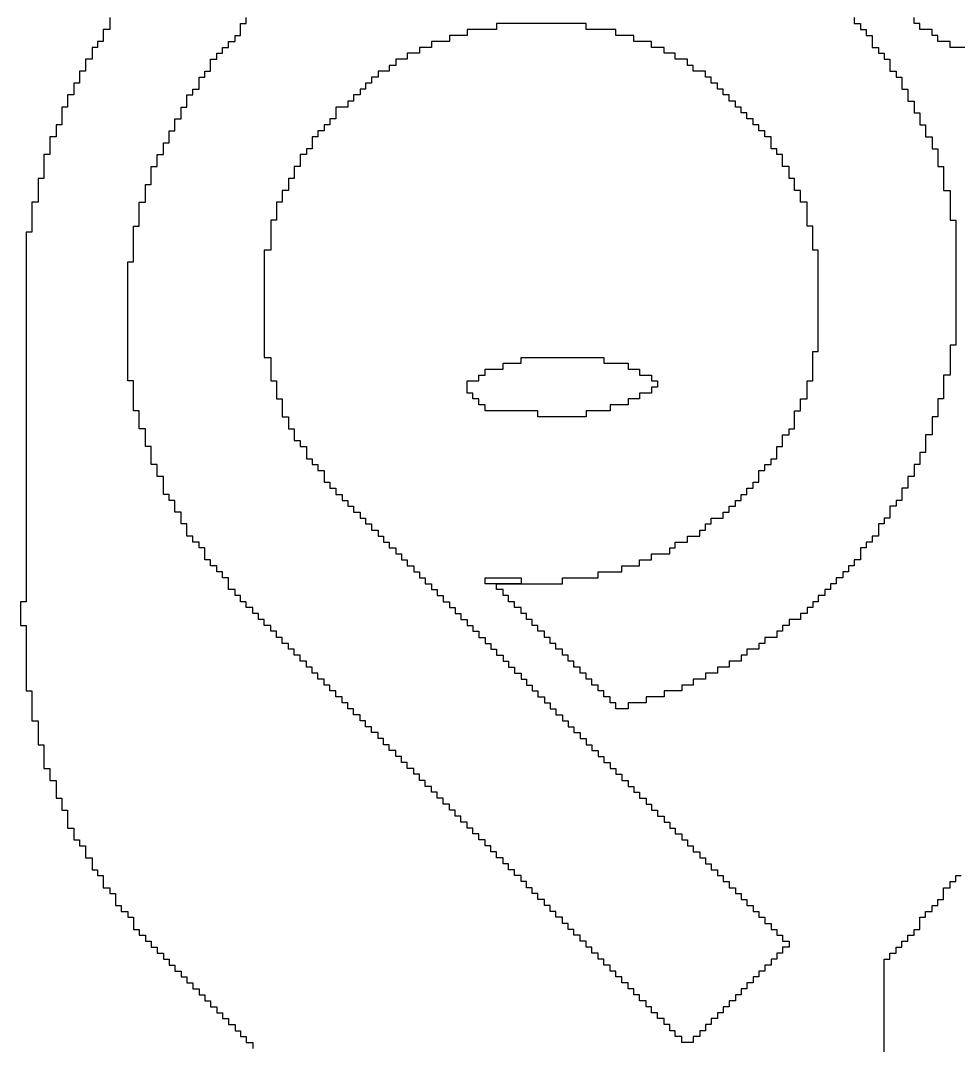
# Model space of a CAD drawing. Extents: x 134.1 to 218.7, y -126.2 to -72.1.
# Drawn here: x 139.162 to 142.494, y -120.459 to -116.819 of the extents above; entities that cross this region are included whole.
import ezdxf

# ---------------------------------------------------------------- set-up
doc = ezdxf.new("R2010")
doc.units = 0
doc.header["$MEASUREMENT"] = 0
doc.layers.add('BLACK', color=7, linetype='CONTINUOUS')

msp = doc.modelspace()

# ---------------------------------------------------------------- linework, layer by layer
at = {"layer": 'BLACK', "linetype": 'CONTINUOUS'}
for p, q in [((139.479, -116.808), (139.479, -116.851)), ((139.944, -116.872), (139.944, -116.829)), ((139.944, -116.829), (139.964, -116.829)), ((139.964, -116.829), (139.964, -116.808)), ((141.171, -116.829), (140.853, -116.829)), ((140.853, -116.829), (140.853, -116.851)), ((141.171, -116.851), (141.171, -116.829)), ((142.123, -116.808), (142.123, -116.829)), ((142.123, -116.829), (142.146, -116.829)), ((142.146, -116.829), (142.146, -116.851)), ((142.337, -116.829), (142.337, -116.808)), ((142.357, -116.829), (142.337, -116.829)), ((142.357, -116.851), (142.357, -116.829)), ((139.479, -116.851), (139.456, -116.851)), ((139.456, -116.851), (139.456, -116.893)), ((139.924, -116.893), (139.924, -116.872)), ((139.924, -116.872), (139.944, -116.872)), ((140.749, -116.872), (140.686, -116.872)), ((140.686, -116.872), (140.686, -116.893)), ((140.853, -116.851), (140.749, -116.851)), ((140.749, -116.851), (140.749, -116.872)), ((141.277, -116.851), (141.171, -116.851)), ((141.277, -116.872), (141.277, -116.851)), ((141.341, -116.872), (141.277, -116.872)), ((141.341, -116.893), (141.341, -116.872)), ((142.146, -116.851), (142.166, -116.851)), ((142.166, -116.851), (142.166, -116.872)), ((142.166, -116.872), (142.187, -116.872)), ((142.187, -116.872), (142.187, -116.914)), ((142.4, -116.851), (142.357, -116.851)), ((142.4, -116.872), (142.4, -116.851)), ((142.42, -116.872), (142.4, -116.872)), ((142.42, -116.893), (142.42, -116.872)), ((139.456, -116.893), (139.436, -116.893)), ((139.436, -116.893), (139.436, -116.914)), ((139.901, -116.914), (139.901, -116.893)), ((139.901, -116.893), (139.924, -116.893)), ((140.686, -116.893), (140.622, -116.893)), ((140.622, -116.893), (140.622, -116.914)), ((141.404, -116.893), (141.341, -116.893)), ((141.404, -116.914), (141.404, -116.893)), ((142.464, -116.893), (142.42, -116.893)), ((142.464, -116.914), (142.464, -116.893)), ((139.436, -116.914), (139.416, -116.914)), ((139.416, -116.914), (139.416, -116.956)), ((139.86, -116.956), (139.86, -116.935)), ((139.86, -116.935), (139.88, -116.935)), ((139.88, -116.935), (139.88, -116.914)), ((139.88, -116.914), (139.901, -116.914)), ((140.579, -116.935), (140.536, -116.935)), ((140.536, -116.935), (140.536, -116.956)), ((140.622, -116.914), (140.579, -116.914)), ((140.579, -116.914), (140.579, -116.935)), ((141.448, -116.914), (141.404, -116.914)), ((141.448, -116.935), (141.448, -116.914)), ((141.488, -116.935), (141.448, -116.935)), ((141.488, -116.956), (141.488, -116.935)), ((142.187, -116.914), (142.21, -116.914)), ((142.21, -116.914), (142.21, -116.935)), ((142.21, -116.935), (142.23, -116.935)), ((142.23, -116.935), (142.23, -116.956)), ((142.527, -116.914), (142.464, -116.914)), ((139.416, -116.956), (139.393, -116.956)), ((139.393, -116.956), (139.393, -116.999)), ((139.837, -116.999), (139.837, -116.956)), ((139.837, -116.956), (139.86, -116.956)), ((140.495, -116.978), (140.472, -116.978)), ((140.472, -116.978), (140.472, -116.999)), ((140.536, -116.956), (140.495, -116.956)), ((140.495, -116.956), (140.495, -116.978)), ((141.531, -116.956), (141.488, -116.956)), ((141.531, -116.978), (141.531, -116.956)), ((141.552, -116.978), (141.531, -116.978)), ((141.552, -116.999), (141.552, -116.978)), ((142.23, -116.956), (142.25, -116.956)), ((142.25, -116.956), (142.25, -116.999)), ((139.393, -116.999), (139.372, -116.999)), ((139.372, -116.999), (139.372, -117.041)), ((139.797, -117.062), (139.797, -117.02)), ((139.797, -117.02), (139.817, -117.02)), ((139.817, -117.02), (139.817, -116.999)), ((139.817, -116.999), (139.837, -116.999)), ((140.432, -117.02), (140.409, -117.02)), ((140.409, -117.02), (140.409, -117.041)), ((140.472, -116.999), (140.432, -116.999)), ((140.432, -116.999), (140.432, -117.02)), ((141.595, -116.999), (141.552, -116.999)), ((141.595, -117.02), (141.595, -116.999)), ((141.615, -117.02), (141.595, -117.02)), ((141.615, -117.041), (141.615, -117.02)), ((142.25, -116.999), (142.273, -116.999)), ((142.273, -116.999), (142.273, -117.02)), ((142.273, -117.02), (142.293, -117.02)), ((142.293, -117.02), (142.293, -117.062)), ((139.372, -117.041), (139.352, -117.041)), ((139.352, -117.041), (139.352, -117.083)), ((140.409, -117.041), (140.388, -117.041)), ((140.388, -117.041), (140.388, -117.062)), ((141.638, -117.041), (141.615, -117.041)), ((141.638, -117.062), (141.638, -117.041)), ((139.352, -117.083), (139.329, -117.083)), ((139.329, -117.083), (139.329, -117.126)), ((139.753, -117.126), (139.753, -117.083)), ((139.753, -117.083), (139.774, -117.083)), ((139.774, -117.083), (139.774, -117.062)), ((139.774, -117.062), (139.797, -117.062)), ((140.368, -117.083), (140.345, -117.083)), ((140.345, -117.083), (140.345, -117.105)), ((140.388, -117.062), (140.368, -117.062)), ((140.368, -117.062), (140.368, -117.083)), ((141.658, -117.062), (141.638, -117.062)), ((141.658, -117.083), (141.658, -117.062)), ((141.679, -117.083), (141.658, -117.083)), ((141.679, -117.105), (141.679, -117.083)), ((142.293, -117.062), (142.314, -117.062)), ((142.314, -117.062), (142.314, -117.105)), ((139.329, -117.126), (139.309, -117.126)), ((139.309, -117.126), (139.309, -117.189)), ((139.733, -117.168), (139.733, -117.126)), ((139.733, -117.126), (139.753, -117.126)), ((140.325, -117.126), (140.282, -117.126)), ((140.282, -117.126), (140.282, -117.168)), ((140.345, -117.105), (140.325, -117.105)), ((140.325, -117.105), (140.325, -117.126)), ((141.702, -117.105), (141.679, -117.105)), ((141.702, -117.126), (141.702, -117.105)), ((141.722, -117.126), (141.702, -117.126)), ((141.722, -117.147), (141.722, -117.126)), ((142.314, -117.105), (142.337, -117.105)), ((142.337, -117.105), (142.337, -117.147)), ((141.742, -117.147), (141.722, -117.147)), ((141.742, -117.168), (141.742, -117.147)), ((142.337, -117.147), (142.357, -117.147)), ((142.357, -117.147), (142.357, -117.189)), ((139.309, -117.189), (139.289, -117.189)), ((139.289, -117.189), (139.289, -117.232)), ((139.71, -117.21), (139.71, -117.168)), ((139.71, -117.168), (139.733, -117.168)), ((140.261, -117.189), (140.241, -117.189)), ((140.241, -117.189), (140.241, -117.21)), ((140.282, -117.168), (140.261, -117.168)), ((140.261, -117.168), (140.261, -117.189)), ((141.765, -117.168), (141.742, -117.168)), ((141.765, -117.189), (141.765, -117.168)), ((141.785, -117.189), (141.765, -117.189)), ((141.785, -117.21), (141.785, -117.189)), ((142.357, -117.189), (142.377, -117.189)), ((142.377, -117.189), (142.377, -117.232)), ((139.289, -117.232), (139.266, -117.232)), ((139.266, -117.232), (139.266, -117.295)), ((139.69, -117.253), (139.69, -117.21)), ((139.69, -117.21), (139.71, -117.21)), ((140.218, -117.232), (140.198, -117.232)), ((140.198, -117.232), (140.198, -117.274)), ((140.241, -117.21), (140.218, -117.21)), ((140.218, -117.21), (140.218, -117.232)), ((141.806, -117.21), (141.785, -117.21)), ((141.806, -117.232), (141.806, -117.21)), ((141.829, -117.232), (141.806, -117.232)), ((141.829, -117.274), (141.829, -117.232)), ((142.377, -117.232), (142.4, -117.232)), ((142.4, -117.232), (142.4, -117.274)), ((139.67, -117.295), (139.67, -117.253)), ((139.67, -117.253), (139.69, -117.253)), ((140.198, -117.274), (140.178, -117.274)), ((140.178, -117.274), (140.178, -117.295)), ((141.849, -117.274), (141.829, -117.274)), ((141.849, -117.295), (141.849, -117.274)), ((142.4, -117.274), (142.42, -117.274)), ((142.42, -117.274), (142.42, -117.337)), ((139.266, -117.295), (139.245, -117.295)), ((139.245, -117.295), (139.245, -117.38)), ((139.647, -117.337), (139.647, -117.295)), ((139.647, -117.295), (139.67, -117.295)), ((140.178, -117.295), (140.155, -117.295)), ((140.155, -117.295), (140.155, -117.337)), ((141.869, -117.295), (141.849, -117.295)), ((141.869, -117.337), (141.869, -117.295)), ((139.626, -117.401), (139.626, -117.337)), ((139.626, -117.337), (139.647, -117.337)), ((140.155, -117.337), (140.134, -117.337)), ((140.134, -117.337), (140.134, -117.38)), ((141.892, -117.337), (141.869, -117.337)), ((141.892, -117.38), (141.892, -117.337)), ((142.42, -117.337), (142.441, -117.337)), ((142.441, -117.337), (142.441, -117.422)), ((139.245, -117.38), (139.225, -117.38)), ((139.225, -117.38), (139.225, -117.464)), ((140.134, -117.38), (140.114, -117.38)), ((140.114, -117.38), (140.114, -117.422)), ((141.912, -117.38), (141.892, -117.38)), ((141.912, -117.422), (141.912, -117.38)), ((139.606, -117.464), (139.606, -117.401)), ((139.606, -117.401), (139.626, -117.401)), ((140.114, -117.422), (140.091, -117.422)), ((140.091, -117.422), (140.091, -117.464)), ((141.933, -117.422), (141.912, -117.422)), ((141.933, -117.464), (141.933, -117.422)), ((142.441, -117.422), (142.464, -117.422)), ((142.464, -117.422), (142.464, -117.528)), ((139.225, -117.464), (139.202, -117.464)), ((139.202, -117.464), (139.202, -117.57)), ((139.583, -117.549), (139.583, -117.464)), ((139.583, -117.464), (139.606, -117.464)), ((140.091, -117.464), (140.071, -117.464)), ((140.071, -117.464), (140.071, -117.528)), ((141.956, -117.464), (141.933, -117.464)), ((141.956, -117.549), (141.956, -117.464)), ((140.071, -117.528), (140.051, -117.528)), ((140.051, -117.528), (140.051, -117.634)), ((142.464, -117.528), (142.484, -117.528)), ((142.484, -117.528), (142.484, -117.972)), ((139.563, -117.676), (139.563, -117.549)), ((139.563, -117.549), (139.583, -117.549)), ((141.976, -117.549), (141.956, -117.549)), ((141.976, -117.634), (141.976, -117.549)), ((139.202, -117.57), (139.182, -117.57)), ((139.182, -117.57), (139.182, -118.883)), ((140.051, -117.634), (140.028, -117.634)), ((140.028, -117.634), (140.028, -118.015)), ((141.996, -117.634), (141.976, -117.634)), ((141.996, -117.994), (141.996, -117.634)), ((139.543, -118.099), (139.543, -117.676)), ((139.543, -117.676), (139.563, -117.676)), ((141.976, -118.099), (141.976, -117.994)), ((141.976, -117.994), (141.996, -117.994)), ((142.484, -117.972), (142.464, -117.972)), ((142.464, -117.972), (142.464, -118.078)), ((140.028, -118.015), (140.051, -118.015)), ((140.051, -118.015), (140.051, -118.099)), ((140.876, -118.057), (140.876, -118.036)), ((140.876, -118.036), (140.94, -118.036)), ((140.94, -118.036), (140.94, -118.015)), ((140.94, -118.015), (141.234, -118.015)), ((141.234, -118.015), (141.234, -118.036)), ((141.234, -118.036), (141.321, -118.036)), ((141.321, -118.036), (141.321, -118.057)), ((140.813, -118.078), (140.813, -118.057)), ((140.813, -118.057), (140.876, -118.057)), ((141.321, -118.057), (141.361, -118.057)), ((141.361, -118.057), (141.361, -118.078)), ((139.563, -118.099), (139.543, -118.099)), ((139.563, -118.205), (139.563, -118.099)), ((140.051, -118.099), (140.071, -118.099)), ((140.071, -118.099), (140.071, -118.163)), ((140.749, -118.142), (140.749, -118.099)), ((140.749, -118.099), (140.79, -118.099)), ((140.79, -118.099), (140.79, -118.078)), ((140.79, -118.078), (140.813, -118.078)), ((141.361, -118.078), (141.404, -118.078)), ((141.404, -118.078), (141.404, -118.099)), ((141.404, -118.099), (141.425, -118.099)), ((141.425, -118.099), (141.425, -118.121)), ((141.956, -118.163), (141.956, -118.099)), ((141.956, -118.099), (141.976, -118.099)), ((142.464, -118.078), (142.441, -118.078)), ((142.441, -118.078), (142.441, -118.163)), ((140.769, -118.142), (140.749, -118.142)), ((140.769, -118.163), (140.769, -118.142)), ((141.404, -118.142), (141.361, -118.142)), ((141.361, -118.142), (141.361, -118.163)), ((141.425, -118.121), (141.404, -118.121)), ((141.404, -118.121), (141.404, -118.142)), ((140.071, -118.163), (140.091, -118.163)), ((140.091, -118.163), (140.091, -118.226)), ((140.79, -118.163), (140.769, -118.163)), ((140.79, -118.184), (140.79, -118.163)), ((140.813, -118.184), (140.79, -118.184)), ((140.813, -118.205), (140.813, -118.184)), ((141.321, -118.184), (141.257, -118.184)), ((141.257, -118.184), (141.257, -118.205)), ((141.361, -118.163), (141.321, -118.163)), ((141.321, -118.163), (141.321, -118.184)), ((141.933, -118.205), (141.933, -118.163)), ((141.933, -118.163), (141.956, -118.163)), ((142.441, -118.163), (142.42, -118.163)), ((142.42, -118.163), (142.42, -118.226)), ((139.583, -118.205), (139.563, -118.205)), ((139.583, -118.269), (139.583, -118.205)), ((141, -118.205), (140.813, -118.205)), ((141, -118.226), (141, -118.205)), ((141.257, -118.205), (141.171, -118.205)), ((141.171, -118.205), (141.171, -118.226)), ((141.912, -118.269), (141.912, -118.205)), ((141.912, -118.205), (141.933, -118.205)), ((140.091, -118.226), (140.114, -118.226)), ((140.114, -118.226), (140.114, -118.269)), ((141.171, -118.226), (141, -118.226)), ((142.42, -118.226), (142.4, -118.226)), ((142.4, -118.226), (142.4, -118.29)), ((139.606, -118.269), (139.583, -118.269)), ((139.606, -118.332), (139.606, -118.269)), ((140.114, -118.269), (140.134, -118.269)), ((140.134, -118.269), (140.134, -118.311)), ((141.869, -118.332), (141.869, -118.29)), ((141.869, -118.29), (141.892, -118.29)), ((141.892, -118.29), (141.892, -118.269)), ((141.892, -118.269), (141.912, -118.269)), ((142.4, -118.29), (142.377, -118.29)), ((142.377, -118.29), (142.377, -118.353)), ((139.626, -118.332), (139.606, -118.332)), ((139.626, -118.396), (139.626, -118.332)), ((140.134, -118.311), (140.155, -118.311)), ((140.155, -118.311), (140.155, -118.332)), ((140.155, -118.332), (140.178, -118.332)), ((140.178, -118.332), (140.178, -118.375)), ((141.849, -118.375), (141.849, -118.332)), ((141.849, -118.332), (141.869, -118.332)), ((142.377, -118.353), (142.357, -118.353)), ((142.357, -118.353), (142.357, -118.396)), ((139.647, -118.396), (139.626, -118.396)), ((139.647, -118.438), (139.647, -118.396)), ((140.178, -118.375), (140.198, -118.375)), ((140.198, -118.375), (140.198, -118.396)), ((140.198, -118.396), (140.218, -118.396)), ((140.218, -118.396), (140.218, -118.417)), ((141.806, -118.417), (141.806, -118.396)), ((141.806, -118.396), (141.829, -118.396)), ((141.829, -118.396), (141.829, -118.375)), ((141.829, -118.375), (141.849, -118.375)), ((142.357, -118.396), (142.337, -118.396)), ((142.337, -118.396), (142.337, -118.438)), ((139.67, -118.438), (139.647, -118.438)), ((139.67, -118.502), (139.67, -118.438)), ((140.218, -118.417), (140.241, -118.417)), ((140.241, -118.417), (140.241, -118.459)), ((141.785, -118.459), (141.785, -118.417)), ((141.785, -118.417), (141.806, -118.417)), ((142.337, -118.438), (142.314, -118.438)), ((142.314, -118.438), (142.314, -118.48)), ((140.241, -118.459), (140.261, -118.459)), ((140.261, -118.459), (140.261, -118.48)), ((141.765, -118.48), (141.765, -118.459)), ((141.765, -118.459), (141.785, -118.459)), ((139.69, -118.502), (139.67, -118.502)), ((139.69, -118.523), (139.69, -118.502)), ((140.261, -118.48), (140.282, -118.48)), ((140.282, -118.48), (140.282, -118.502)), ((140.282, -118.502), (140.305, -118.502)), ((140.305, -118.502), (140.305, -118.523)), ((141.722, -118.523), (141.722, -118.502)), ((141.722, -118.502), (141.742, -118.502)), ((141.742, -118.502), (141.742, -118.48)), ((141.742, -118.48), (141.765, -118.48)), ((142.314, -118.48), (142.293, -118.48)), ((142.293, -118.48), (142.293, -118.523)), ((139.71, -118.523), (139.69, -118.523)), ((139.71, -118.565), (139.71, -118.523)), ((140.305, -118.523), (140.325, -118.523)), ((140.325, -118.523), (140.325, -118.544)), ((140.325, -118.544), (140.345, -118.544)), ((140.345, -118.544), (140.345, -118.565)), ((141.679, -118.565), (141.679, -118.544)), ((141.679, -118.544), (141.702, -118.544)), ((141.702, -118.544), (141.702, -118.523)), ((141.702, -118.523), (141.722, -118.523)), ((142.273, -118.544), (142.25, -118.544)), ((142.25, -118.544), (142.25, -118.586)), ((142.293, -118.523), (142.273, -118.523)), ((142.273, -118.523), (142.273, -118.544)), ((139.733, -118.565), (139.71, -118.565)), ((139.733, -118.607), (139.733, -118.565)), ((140.345, -118.565), (140.368, -118.565)), ((140.368, -118.565), (140.368, -118.586)), ((140.368, -118.586), (140.388, -118.586)), ((140.388, -118.586), (140.388, -118.607)), ((141.615, -118.607), (141.615, -118.586)), ((141.615, -118.586), (141.658, -118.586)), ((141.658, -118.586), (141.658, -118.565)), ((141.658, -118.565), (141.679, -118.565)), ((142.25, -118.586), (142.23, -118.586)), ((142.23, -118.586), (142.23, -118.607)), ((139.753, -118.607), (139.733, -118.607)), ((139.753, -118.65), (139.753, -118.607)), ((140.388, -118.607), (140.409, -118.607)), ((140.409, -118.607), (140.409, -118.629)), ((141.595, -118.629), (141.595, -118.607)), ((141.595, -118.607), (141.615, -118.607)), ((142.23, -118.607), (142.21, -118.607)), ((142.21, -118.607), (142.21, -118.65)), ((139.774, -118.65), (139.753, -118.65)), ((139.774, -118.671), (139.774, -118.65)), ((140.409, -118.629), (140.432, -118.629)), ((140.432, -118.629), (140.432, -118.65)), ((140.432, -118.65), (140.452, -118.65)), ((140.452, -118.65), (140.452, -118.671)), ((141.531, -118.671), (141.531, -118.65)), ((141.531, -118.65), (141.575, -118.65)), ((141.575, -118.65), (141.575, -118.629)), ((141.575, -118.629), (141.595, -118.629)), ((142.21, -118.65), (142.187, -118.65)), ((142.187, -118.65), (142.187, -118.671)), ((139.797, -118.671), (139.774, -118.671)), ((139.797, -118.692), (139.797, -118.671)), ((139.817, -118.692), (139.797, -118.692)), ((139.817, -118.734), (139.817, -118.692)), ((140.452, -118.671), (140.472, -118.671)), ((140.472, -118.671), (140.472, -118.692)), ((140.472, -118.692), (140.495, -118.692)), ((140.495, -118.692), (140.495, -118.713)), ((141.468, -118.713), (141.468, -118.692)), ((141.468, -118.692), (141.488, -118.692)), ((141.488, -118.692), (141.488, -118.671)), ((141.488, -118.671), (141.531, -118.671)), ((142.166, -118.692), (142.146, -118.692)), ((142.146, -118.692), (142.146, -118.734)), ((142.187, -118.671), (142.166, -118.671)), ((142.166, -118.671), (142.166, -118.692)), ((140.495, -118.713), (140.515, -118.713)), ((140.515, -118.713), (140.515, -118.734)), ((141.404, -118.734), (141.404, -118.713)), ((141.404, -118.713), (141.468, -118.713)), ((139.837, -118.734), (139.817, -118.734)), ((139.837, -118.756), (139.837, -118.734)), ((139.86, -118.756), (139.837, -118.756)), ((139.86, -118.777), (139.86, -118.756)), ((140.515, -118.734), (140.536, -118.734)), ((140.536, -118.734), (140.536, -118.756)), ((140.536, -118.756), (140.559, -118.756)), ((140.559, -118.756), (140.559, -118.777)), ((141.298, -118.777), (141.298, -118.756)), ((141.298, -118.756), (141.361, -118.756)), ((141.361, -118.756), (141.361, -118.734)), ((141.361, -118.734), (141.404, -118.734)), ((142.123, -118.756), (142.103, -118.756)), ((142.103, -118.756), (142.103, -118.777)), ((142.146, -118.734), (142.123, -118.734)), ((142.123, -118.734), (142.123, -118.756)), ((139.88, -118.777), (139.86, -118.777)), ((139.88, -118.798), (139.88, -118.777)), ((139.901, -118.798), (139.88, -118.798)), ((139.901, -118.84), (139.901, -118.798)), ((140.559, -118.777), (140.579, -118.777)), ((140.579, -118.777), (140.579, -118.798)), ((140.579, -118.798), (140.599, -118.798)), ((140.599, -118.798), (140.599, -118.819)), ((140.813, -118.819), (140.813, -118.798)), ((140.813, -118.798), (140.94, -118.798)), ((140.94, -118.798), (140.94, -118.819)), ((141.087, -118.819), (141.087, -118.798)), ((141.087, -118.798), (141.214, -118.798)), ((141.214, -118.798), (141.214, -118.777)), ((141.214, -118.777), (141.298, -118.777)), ((142.083, -118.798), (142.06, -118.798)), ((142.06, -118.798), (142.06, -118.819)), ((142.103, -118.777), (142.083, -118.777)), ((142.083, -118.777), (142.083, -118.798)), ((139.924, -118.84), (139.901, -118.84)), ((139.924, -118.861), (139.924, -118.84)), ((140.599, -118.819), (140.622, -118.819)), ((140.622, -118.819), (140.622, -118.84)), ((140.622, -118.84), (140.642, -118.84)), ((140.642, -118.84), (140.642, -118.861)), ((140.94, -118.819), (140.813, -118.819)), ((140.853, -118.84), (140.853, -118.819)), ((140.853, -118.819), (141.087, -118.819)), ((140.876, -118.84), (140.853, -118.84)), ((140.876, -118.861), (140.876, -118.84)), ((142.039, -118.84), (142.019, -118.84)), ((142.019, -118.84), (142.019, -118.861)), ((142.06, -118.819), (142.039, -118.819)), ((142.039, -118.819), (142.039, -118.84)), ((139.944, -118.861), (139.924, -118.861)), ((139.944, -118.883), (139.944, -118.861)), ((140.642, -118.861), (140.663, -118.861)), ((140.663, -118.861), (140.663, -118.883)), ((140.896, -118.861), (140.876, -118.861)), ((140.896, -118.883), (140.896, -118.861)), ((142.019, -118.861), (141.996, -118.861)), ((141.996, -118.861), (141.996, -118.883)), ((139.182, -118.883), (139.162, -118.883)), ((139.162, -118.883), (139.162, -118.967)), ((139.964, -118.883), (139.944, -118.883)), ((139.964, -118.904), (139.964, -118.883)), ((139.987, -118.904), (139.964, -118.904)), ((139.987, -118.925), (139.987, -118.904)), ((140.663, -118.883), (140.686, -118.883)), ((140.686, -118.883), (140.686, -118.904)), ((140.686, -118.904), (140.706, -118.904)), ((140.706, -118.904), (140.706, -118.925)), ((140.917, -118.883), (140.896, -118.883)), ((140.917, -118.904), (140.917, -118.883)), ((140.94, -118.904), (140.917, -118.904)), ((140.94, -118.925), (140.94, -118.904)), ((141.976, -118.904), (141.956, -118.904)), ((141.956, -118.904), (141.956, -118.925)), ((141.996, -118.883), (141.976, -118.883)), ((141.976, -118.883), (141.976, -118.904)), ((140.007, -118.925), (139.987, -118.925)), ((140.007, -118.946), (140.007, -118.925)), ((140.028, -118.946), (140.007, -118.946)), ((140.028, -118.967), (140.028, -118.946)), ((140.706, -118.925), (140.726, -118.925)), ((140.726, -118.925), (140.726, -118.946)), ((140.726, -118.946), (140.749, -118.946)), ((140.749, -118.946), (140.749, -118.967)), ((140.96, -118.925), (140.94, -118.925)), ((140.96, -118.946), (140.96, -118.925)), ((140.98, -118.946), (140.96, -118.946)), ((140.98, -118.967), (140.98, -118.946)), ((141.933, -118.946), (141.892, -118.946)), ((141.892, -118.946), (141.892, -118.967)), ((141.956, -118.925), (141.933, -118.925)), ((141.933, -118.925), (141.933, -118.946)), ((139.162, -118.967), (139.182, -118.967)), ((139.182, -118.967), (139.182, -119.2)), ((140.051, -118.967), (140.028, -118.967)), ((140.051, -118.988), (140.051, -118.967)), ((140.749, -118.967), (140.769, -118.967)), ((140.769, -118.967), (140.769, -118.988)), ((141, -118.967), (140.98, -118.967)), ((141, -118.988), (141, -118.967)), ((141.892, -118.967), (141.869, -118.967)), ((141.869, -118.967), (141.869, -118.988)), ((140.071, -118.988), (140.051, -118.988)), ((140.071, -119.01), (140.071, -118.988)), ((140.091, -119.01), (140.071, -119.01)), ((140.091, -119.031), (140.091, -119.01)), ((140.769, -118.988), (140.79, -118.988)), ((140.79, -118.988), (140.79, -119.01)), ((140.79, -119.01), (140.813, -119.01)), ((140.813, -119.01), (140.813, -119.031)), ((141.023, -118.988), (141, -118.988)), ((141.023, -119.01), (141.023, -118.988)), ((141.044, -119.01), (141.023, -119.01)), ((141.044, -119.031), (141.044, -119.01)), ((141.849, -119.01), (141.806, -119.01)), ((141.806, -119.01), (141.806, -119.031)), ((141.869, -118.988), (141.849, -118.988)), ((141.849, -118.988), (141.849, -119.01)), ((140.114, -119.031), (140.091, -119.031)), ((140.114, -119.052), (140.114, -119.031)), ((140.134, -119.052), (140.114, -119.052)), ((140.134, -119.073), (140.134, -119.052)), ((140.813, -119.031), (140.833, -119.031)), ((140.833, -119.031), (140.833, -119.052)), ((140.833, -119.052), (140.853, -119.052)), ((140.853, -119.052), (140.853, -119.073)), ((141.064, -119.031), (141.044, -119.031)), ((141.064, -119.052), (141.064, -119.031)), ((141.087, -119.052), (141.064, -119.052)), ((141.087, -119.073), (141.087, -119.052)), ((141.785, -119.052), (141.742, -119.052)), ((141.742, -119.052), (141.742, -119.073)), ((141.806, -119.031), (141.785, -119.031)), ((141.785, -119.031), (141.785, -119.052)), ((140.155, -119.073), (140.134, -119.073)), ((140.155, -119.094), (140.155, -119.073)), ((140.178, -119.094), (140.155, -119.094)), ((140.178, -119.115), (140.178, -119.094)), ((140.853, -119.073), (140.876, -119.073)), ((140.876, -119.073), (140.876, -119.094)), ((140.876, -119.094), (140.896, -119.094)), ((140.896, -119.094), (140.896, -119.115)), ((141.107, -119.073), (141.087, -119.073)), ((141.107, -119.094), (141.107, -119.073)), ((141.127, -119.094), (141.107, -119.094)), ((141.127, -119.115), (141.127, -119.094)), ((141.722, -119.094), (141.679, -119.094)), ((141.679, -119.094), (141.679, -119.115)), ((141.742, -119.073), (141.722, -119.073)), ((141.722, -119.073), (141.722, -119.094)), ((140.198, -119.115), (140.178, -119.115)), ((140.198, -119.137), (140.198, -119.115)), ((140.896, -119.115), (140.917, -119.115)), ((140.917, -119.115), (140.917, -119.137)), ((141.15, -119.115), (141.127, -119.115)), ((141.15, -119.137), (141.15, -119.115)), ((141.679, -119.115), (141.638, -119.115)), ((141.638, -119.115), (141.638, -119.137)), ((140.218, -119.137), (140.198, -119.137)), ((140.218, -119.158), (140.218, -119.137)), ((140.241, -119.158), (140.218, -119.158)), ((140.241, -119.179), (140.241, -119.158)), ((140.917, -119.137), (140.94, -119.137)), ((140.94, -119.137), (140.94, -119.158)), ((140.94, -119.158), (140.96, -119.158)), ((140.96, -119.158), (140.96, -119.179)), ((141.171, -119.137), (141.15, -119.137)), ((141.171, -119.158), (141.171, -119.137)), ((141.191, -119.158), (141.171, -119.158)), ((141.191, -119.179), (141.191, -119.158)), ((141.595, -119.158), (141.552, -119.158)), ((141.552, -119.158), (141.552, -119.179)), ((141.638, -119.137), (141.595, -119.137)), ((141.595, -119.137), (141.595, -119.158)), ((139.182, -119.2), (139.202, -119.2)), ((139.202, -119.2), (139.202, -119.306)), ((140.261, -119.179), (140.241, -119.179)), ((140.261, -119.2), (140.261, -119.179)), ((140.282, -119.2), (140.261, -119.2)), ((140.282, -119.221), (140.282, -119.2)), ((140.96, -119.179), (140.98, -119.179)), ((140.98, -119.179), (140.98, -119.2)), ((140.98, -119.2), (141, -119.2)), ((141, -119.2), (141, -119.221)), ((141.214, -119.179), (141.191, -119.179)), ((141.214, -119.2), (141.214, -119.179)), ((141.234, -119.2), (141.214, -119.2)), ((141.234, -119.221), (141.234, -119.2)), ((141.511, -119.2), (141.448, -119.2)), ((141.448, -119.2), (141.448, -119.221)), ((141.552, -119.179), (141.511, -119.179)), ((141.511, -119.179), (141.511, -119.2)), ((140.305, -119.221), (140.282, -119.221)), ((140.305, -119.242), (140.305, -119.221)), ((140.325, -119.242), (140.305, -119.242)), ((140.325, -119.264), (140.325, -119.242)), ((141, -119.221), (141.023, -119.221)), ((141.023, -119.221), (141.023, -119.242)), ((141.023, -119.242), (141.044, -119.242)), ((141.044, -119.242), (141.044, -119.264)), ((141.257, -119.221), (141.234, -119.221)), ((141.257, -119.242), (141.257, -119.221)), ((141.277, -119.242), (141.257, -119.242)), ((141.277, -119.264), (141.277, -119.242)), ((141.384, -119.242), (141.321, -119.242)), ((141.321, -119.242), (141.321, -119.264)), ((141.448, -119.221), (141.384, -119.221)), ((141.384, -119.221), (141.384, -119.242)), ((140.345, -119.264), (140.325, -119.264)), ((140.345, -119.285), (140.345, -119.264)), ((141.044, -119.264), (141.064, -119.264)), ((141.064, -119.264), (141.064, -119.285)), ((141.321, -119.264), (141.277, -119.264)), ((139.202, -119.306), (139.225, -119.306)), ((139.225, -119.306), (139.225, -119.391)), ((140.368, -119.285), (140.345, -119.285)), ((140.368, -119.306), (140.368, -119.285)), ((140.388, -119.306), (140.368, -119.306)), ((140.388, -119.327), (140.388, -119.306)), ((141.064, -119.285), (141.087, -119.285)), ((141.087, -119.285), (141.087, -119.306)), ((141.087, -119.306), (141.107, -119.306)), ((141.107, -119.306), (141.107, -119.327)), ((140.409, -119.327), (140.388, -119.327)), ((140.409, -119.348), (140.409, -119.327)), ((140.432, -119.348), (140.409, -119.348)), ((140.432, -119.369), (140.432, -119.348)), ((141.107, -119.327), (141.127, -119.327)), ((141.127, -119.327), (141.127, -119.348)), ((141.127, -119.348), (141.15, -119.348)), ((141.15, -119.348), (141.15, -119.369)), ((140.452, -119.369), (140.432, -119.369)), ((140.452, -119.391), (140.452, -119.369)), ((141.15, -119.369), (141.171, -119.369)), ((141.171, -119.369), (141.171, -119.391)), ((139.225, -119.391), (139.245, -119.391)), ((139.245, -119.391), (139.245, -119.475)), ((140.472, -119.391), (140.452, -119.391)), ((140.472, -119.412), (140.472, -119.391)), ((140.495, -119.412), (140.472, -119.412)), ((140.495, -119.433), (140.495, -119.412)), ((141.171, -119.391), (141.191, -119.391)), ((141.191, -119.391), (141.191, -119.412)), ((141.191, -119.412), (141.214, -119.412)), ((141.214, -119.412), (141.214, -119.433)), ((140.515, -119.433), (140.495, -119.433)), ((140.515, -119.454), (140.515, -119.433)), ((140.536, -119.454), (140.515, -119.454)), ((140.536, -119.475), (140.536, -119.454)), ((141.214, -119.433), (141.234, -119.433)), ((141.234, -119.433), (141.234, -119.454)), ((141.234, -119.454), (141.257, -119.454)), ((141.257, -119.454), (141.257, -119.475)), ((139.245, -119.475), (139.266, -119.475)), ((139.266, -119.475), (139.266, -119.518)), ((140.559, -119.475), (140.536, -119.475)), ((140.559, -119.496), (140.559, -119.475)), ((140.579, -119.496), (140.559, -119.496)), ((140.579, -119.518), (140.579, -119.496)), ((141.257, -119.475), (141.277, -119.475)), ((141.277, -119.475), (141.277, -119.496)), ((141.277, -119.496), (141.298, -119.496)), ((141.298, -119.496), (141.298, -119.518)), ((139.266, -119.518), (139.289, -119.518)), ((139.289, -119.518), (139.289, -119.581)), ((140.599, -119.518), (140.579, -119.518)), ((140.599, -119.539), (140.599, -119.518)), ((141.298, -119.518), (141.321, -119.518)), ((141.321, -119.518), (141.321, -119.539)), ((140.622, -119.539), (140.599, -119.539)), ((140.622, -119.56), (140.622, -119.539)), ((140.642, -119.56), (140.622, -119.56)), ((140.642, -119.581), (140.642, -119.56)), ((141.321, -119.539), (141.341, -119.539)), ((141.341, -119.539), (141.341, -119.56)), ((141.341, -119.56), (141.361, -119.56)), ((141.361, -119.56), (141.361, -119.581)), ((139.289, -119.581), (139.309, -119.581)), ((139.309, -119.581), (139.309, -119.623)), ((140.663, -119.581), (140.642, -119.581)), ((140.663, -119.602), (140.663, -119.581)), ((140.686, -119.602), (140.663, -119.602)), ((140.686, -119.623), (140.686, -119.602)), ((141.361, -119.581), (141.384, -119.581)), ((141.384, -119.581), (141.384, -119.602)), ((141.384, -119.602), (141.404, -119.602)), ((141.404, -119.602), (141.404, -119.623)), ((139.309, -119.623), (139.329, -119.623)), ((139.329, -119.623), (139.329, -119.687)), ((140.706, -119.623), (140.686, -119.623)), ((140.706, -119.645), (140.706, -119.623)), ((141.404, -119.623), (141.425, -119.623)), ((141.425, -119.623), (141.425, -119.645)), ((140.726, -119.645), (140.706, -119.645)), ((140.726, -119.666), (140.726, -119.645)), ((140.749, -119.666), (140.726, -119.666)), ((140.749, -119.687), (140.749, -119.666)), ((141.425, -119.645), (141.448, -119.645)), ((141.448, -119.645), (141.448, -119.666)), ((141.448, -119.666), (141.468, -119.666)), ((141.468, -119.666), (141.468, -119.687)), ((139.329, -119.687), (139.352, -119.687)), ((139.352, -119.687), (139.352, -119.729)), ((140.769, -119.687), (140.749, -119.687)), ((140.769, -119.708), (140.769, -119.687)), ((140.79, -119.708), (140.769, -119.708)), ((140.79, -119.729), (140.79, -119.708)), ((141.468, -119.687), (141.488, -119.687)), ((141.488, -119.687), (141.488, -119.708)), ((141.488, -119.708), (141.511, -119.708)), ((141.511, -119.708), (141.511, -119.729)), ((139.352, -119.729), (139.372, -119.729)), ((139.372, -119.729), (139.372, -119.75)), ((139.372, -119.75), (139.393, -119.75)), ((139.393, -119.75), (139.393, -119.793)), ((140.813, -119.729), (140.79, -119.729)), ((140.813, -119.75), (140.813, -119.729)), ((140.833, -119.75), (140.813, -119.75)), ((140.833, -119.772), (140.833, -119.75)), ((141.511, -119.729), (141.531, -119.729)), ((141.531, -119.729), (141.531, -119.75)), ((141.531, -119.75), (141.552, -119.75)), ((141.552, -119.75), (141.552, -119.772)), ((140.853, -119.772), (140.833, -119.772)), ((140.853, -119.793), (140.853, -119.772)), ((141.552, -119.772), (141.575, -119.772)), ((141.575, -119.772), (141.575, -119.793)), ((139.393, -119.793), (139.416, -119.793)), ((139.416, -119.793), (139.416, -119.835)), ((140.876, -119.793), (140.853, -119.793)), ((140.876, -119.814), (140.876, -119.793)), ((140.896, -119.814), (140.876, -119.814)), ((140.896, -119.835), (140.896, -119.814)), ((141.575, -119.793), (141.595, -119.793)), ((141.595, -119.793), (141.595, -119.814)), ((141.595, -119.814), (141.615, -119.814)), ((141.615, -119.814), (141.615, -119.835)), ((139.416, -119.835), (139.436, -119.835)), ((139.436, -119.835), (139.436, -119.856)), ((139.436, -119.856), (139.456, -119.856)), ((139.456, -119.856), (139.456, -119.899)), ((140.917, -119.835), (140.896, -119.835)), ((140.917, -119.856), (140.917, -119.835)), ((140.94, -119.856), (140.917, -119.856)), ((140.94, -119.877), (140.94, -119.856)), ((141.615, -119.835), (141.638, -119.835)), ((141.638, -119.835), (141.638, -119.856)), ((141.638, -119.856), (141.658, -119.856)), ((141.658, -119.856), (141.658, -119.877)), ((142.484, -119.877), (142.484, -119.856)), ((142.484, -119.856), (142.504, -119.856)), ((140.96, -119.877), (140.94, -119.877)), ((140.96, -119.899), (140.96, -119.877)), ((141.658, -119.877), (141.679, -119.877)), ((141.679, -119.877), (141.679, -119.899)), ((142.464, -119.899), (142.464, -119.877)), ((142.464, -119.877), (142.484, -119.877)), ((139.456, -119.899), (139.479, -119.899)), ((139.479, -119.899), (139.479, -119.92)), ((139.479, -119.92), (139.499, -119.92)), ((139.499, -119.92), (139.499, -119.962)), ((140.98, -119.899), (140.96, -119.899)), ((140.98, -119.92), (140.98, -119.899)), ((141, -119.92), (140.98, -119.92)), ((141, -119.941), (141, -119.92)), ((141.679, -119.899), (141.702, -119.899)), ((141.702, -119.899), (141.702, -119.92)), ((141.702, -119.92), (141.722, -119.92)), ((141.722, -119.92), (141.722, -119.941)), ((142.441, -119.941), (142.441, -119.899)), ((142.441, -119.899), (142.464, -119.899)), ((139.499, -119.962), (139.52, -119.962)), ((139.52, -119.962), (139.52, -119.983)), ((141.023, -119.941), (141, -119.941)), ((141.023, -119.962), (141.023, -119.941)), ((141.044, -119.962), (141.023, -119.962)), ((141.044, -119.983), (141.044, -119.962)), ((141.722, -119.941), (141.742, -119.941)), ((141.742, -119.941), (141.742, -119.962)), ((141.742, -119.962), (141.765, -119.962)), ((141.765, -119.962), (141.765, -119.983)), ((142.4, -119.983), (142.4, -119.962)), ((142.4, -119.962), (142.42, -119.962)), ((142.42, -119.962), (142.42, -119.941)), ((142.42, -119.941), (142.441, -119.941)), ((139.52, -119.983), (139.543, -119.983)), ((139.543, -119.983), (139.543, -120.004)), ((139.543, -120.004), (139.563, -120.004)), ((139.563, -120.004), (139.563, -120.047)), ((141.064, -119.983), (141.044, -119.983)), ((141.064, -120.004), (141.064, -119.983)), ((141.087, -120.004), (141.064, -120.004)), ((141.087, -120.026), (141.087, -120.004)), ((141.765, -119.983), (141.785, -119.983)), ((141.785, -119.983), (141.785, -120.004)), ((141.785, -120.004), (141.806, -120.004)), ((141.806, -120.004), (141.806, -120.026)), ((142.357, -120.047), (142.357, -120.004)), ((142.357, -120.004), (142.377, -120.004)), ((142.377, -120.004), (142.377, -119.983)), ((142.377, -119.983), (142.4, -119.983)), ((141.107, -120.026), (141.087, -120.026)), ((141.107, -120.047), (141.107, -120.026)), ((141.806, -120.026), (141.829, -120.026)), ((141.829, -120.026), (141.829, -120.047)), ((139.563, -120.047), (139.583, -120.047)), ((139.583, -120.047), (139.583, -120.068)), ((139.583, -120.068), (139.606, -120.068)), ((139.606, -120.068), (139.606, -120.089)), ((141.127, -120.047), (141.107, -120.047)), ((141.127, -120.068), (141.127, -120.047)), ((141.15, -120.068), (141.127, -120.068)), ((141.15, -120.089), (141.15, -120.068)), ((141.829, -120.047), (141.849, -120.047)), ((141.849, -120.047), (141.849, -120.068)), ((141.849, -120.068), (141.869, -120.068)), ((141.869, -120.068), (141.869, -120.089)), ((142.314, -120.089), (142.314, -120.068)), ((142.314, -120.068), (142.337, -120.068)), ((142.337, -120.068), (142.337, -120.047)), ((142.337, -120.047), (142.357, -120.047)), ((139.606, -120.089), (139.626, -120.089)), ((139.626, -120.089), (139.626, -120.11)), ((139.626, -120.11), (139.647, -120.11)), ((139.647, -120.11), (139.647, -120.131)), ((141.171, -120.089), (141.15, -120.089)), ((141.171, -120.11), (141.171, -120.089)), ((141.191, -120.11), (141.171, -120.11)), ((141.191, -120.131), (141.191, -120.11)), ((141.869, -120.089), (141.892, -120.089)), ((141.892, -120.11), (141.869, -120.11)), ((141.869, -120.11), (141.869, -120.131)), ((141.892, -120.089), (141.892, -120.11)), ((142.273, -120.131), (142.273, -120.11)), ((142.273, -120.11), (142.293, -120.11)), ((142.293, -120.11), (142.293, -120.089)), ((142.293, -120.089), (142.314, -120.089)), ((139.647, -120.131), (139.67, -120.131)), ((139.67, -120.131), (139.67, -120.153)), ((141.214, -120.131), (141.191, -120.131)), ((141.214, -120.153), (141.214, -120.131)), ((141.869, -120.131), (141.849, -120.131)), ((141.849, -120.131), (141.849, -120.153)), ((142.25, -120.153), (142.25, -120.131)), ((142.25, -120.131), (142.273, -120.131)), ((139.67, -120.153), (139.69, -120.153)), ((139.69, -120.153), (139.69, -120.174)), ((139.69, -120.174), (139.71, -120.174)), ((139.71, -120.174), (139.71, -120.195)), ((141.234, -120.153), (141.214, -120.153)), ((141.234, -120.174), (141.234, -120.153)), ((141.257, -120.174), (141.234, -120.174)), ((141.257, -120.195), (141.257, -120.174)), ((141.829, -120.174), (141.806, -120.174)), ((141.806, -120.174), (141.806, -120.195)), ((141.849, -120.153), (141.829, -120.153)), ((141.829, -120.153), (141.829, -120.174)), ((142.23, -121.211), (142.23, -120.153)), ((142.23, -120.153), (142.25, -120.153)), ((139.71, -120.195), (139.733, -120.195)), ((139.733, -120.195), (139.733, -120.216)), ((139.733, -120.216), (139.753, -120.216)), ((139.753, -120.216), (139.753, -120.237)), ((141.277, -120.195), (141.257, -120.195)), ((141.277, -120.216), (141.277, -120.195)), ((141.298, -120.216), (141.277, -120.216)), ((141.298, -120.237), (141.298, -120.216)), ((141.785, -120.216), (141.765, -120.216)), ((141.765, -120.216), (141.765, -120.237)), ((141.806, -120.195), (141.785, -120.195)), ((141.785, -120.195), (141.785, -120.216)), ((139.753, -120.237), (139.774, -120.237)), ((139.774, -120.237), (139.774, -120.258)), ((139.774, -120.258), (139.797, -120.258)), ((139.797, -120.258), (139.797, -120.28)), ((141.321, -120.237), (141.298, -120.237)), ((141.321, -120.258), (141.321, -120.237)), ((141.341, -120.258), (141.321, -120.258)), ((141.341, -120.28), (141.341, -120.258)), ((141.742, -120.258), (141.722, -120.258)), ((141.722, -120.258), (141.722, -120.28)), ((141.765, -120.237), (141.742, -120.237)), ((141.742, -120.237), (141.742, -120.258)), ((139.797, -120.28), (139.817, -120.28)), ((139.817, -120.28), (139.817, -120.301)), ((141.361, -120.28), (141.341, -120.28)), ((141.361, -120.301), (141.361, -120.28)), ((141.722, -120.28), (141.702, -120.28)), ((141.702, -120.28), (141.702, -120.301)), ((139.817, -120.301), (139.837, -120.301)), ((139.837, -120.301), (139.837, -120.322)), ((139.837, -120.322), (139.86, -120.322)), ((139.86, -120.322), (139.86, -120.343)), ((141.384, -120.301), (141.361, -120.301)), ((141.384, -120.322), (141.384, -120.301)), ((141.404, -120.322), (141.384, -120.322)), ((141.404, -120.343), (141.404, -120.322)), ((141.679, -120.322), (141.658, -120.322)), ((141.658, -120.322), (141.658, -120.343)), ((141.702, -120.301), (141.679, -120.301)), ((141.679, -120.301), (141.679, -120.322)), ((139.86, -120.343), (139.88, -120.343)), ((139.88, -120.343), (139.88, -120.364)), ((139.88, -120.364), (139.901, -120.364)), ((139.901, -120.364), (139.901, -120.385)), ((141.425, -120.343), (141.404, -120.343)), ((141.425, -120.364), (141.425, -120.343)), ((141.448, -120.364), (141.425, -120.364)), ((141.448, -120.385), (141.448, -120.364)), ((141.638, -120.364), (141.615, -120.364)), ((141.615, -120.364), (141.615, -120.385)), ((141.658, -120.343), (141.638, -120.343)), ((141.638, -120.343), (141.638, -120.364)), ((139.901, -120.385), (139.924, -120.385)), ((139.924, -120.385), (139.924, -120.407)), ((139.924, -120.407), (139.944, -120.407)), ((139.944, -120.407), (139.944, -120.428)), ((141.468, -120.385), (141.448, -120.385)), ((141.468, -120.407), (141.468, -120.385)), ((141.488, -120.407), (141.468, -120.407)), ((141.488, -120.428), (141.488, -120.407)), ((141.595, -120.407), (141.575, -120.407)), ((141.575, -120.407), (141.575, -120.428)), ((141.615, -120.385), (141.595, -120.385)), ((141.595, -120.385), (141.595, -120.407)), ((139.944, -120.428), (139.964, -120.428)), ((139.964, -120.428), (139.964, -120.449)), ((141.511, -120.428), (141.488, -120.428)), ((141.511, -120.449), (141.511, -120.428)), ((141.575, -120.428), (141.552, -120.428)), ((141.552, -120.428), (141.552, -120.449)), ((139.964, -120.449), (139.987, -120.449)), ((139.987, -120.449), (139.987, -120.47)), ((141.552, -120.449), (141.511, -120.449))]:
    msp.add_line(p, q, dxfattribs=at)

doc.saveas('drawing.dxf')
